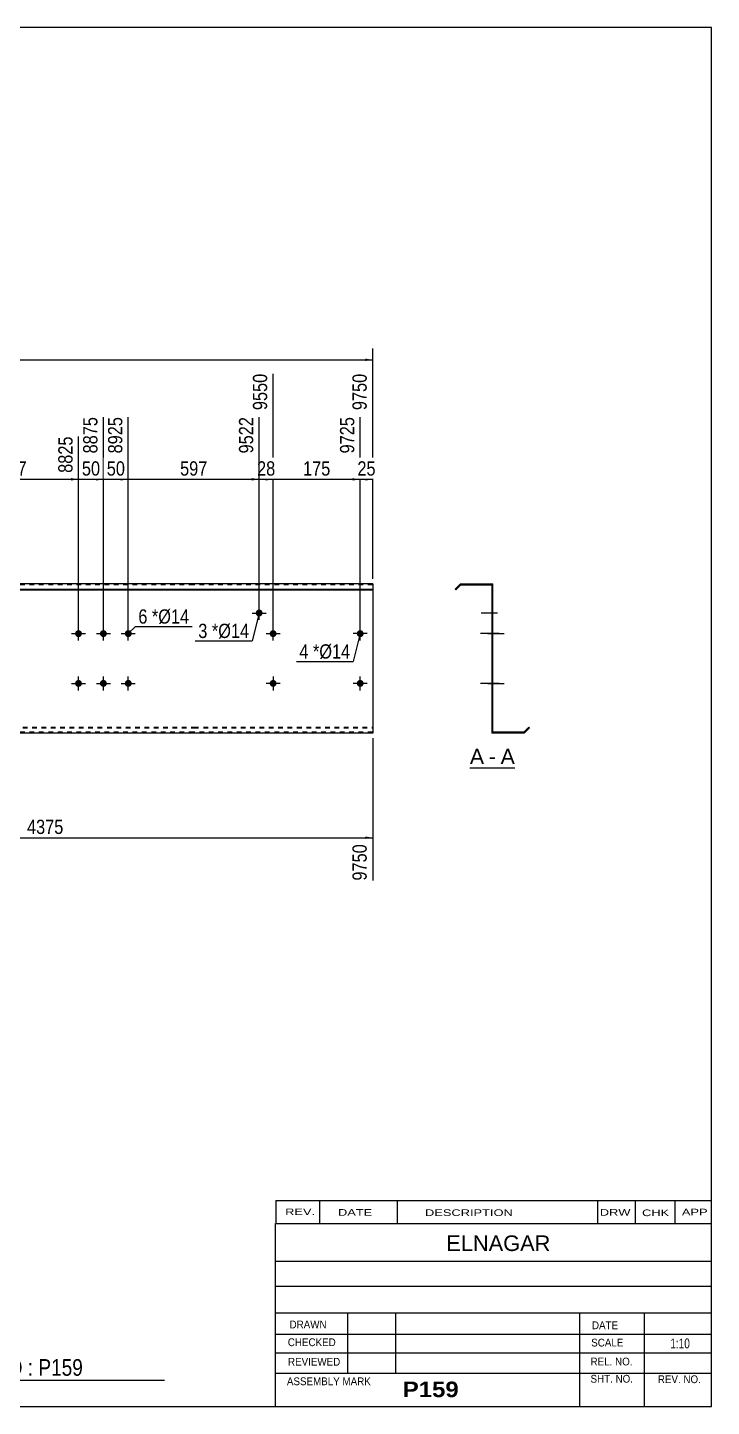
# Model space of a CAD drawing. Header units: millimetres. Extents: x -71 to 331, y -150 to 127.
# Drawn here: x 193.9 to 331.2, y -150.2 to 126.8 of the extents above; entities that cross this region are included whole.
import ezdxf

# ---------------------------------------------------------------- set-up
doc = ezdxf.new("R2010")
doc.units = ezdxf.units.MM
doc.linetypes.add('DXK_LINE_DOT1', pattern=[1.8814, 0.9407, -0.9407])
doc.styles.add('Arial', font='ARIAL.TTF', dxfattribs={"height": 0.2})
doc.styles.add('Arial Bold', font='ARIALBD.TTF', dxfattribs={"height": 0.2})
doc.styles.add('Arial Narrow', font='ARIALN.TTF', dxfattribs={"height": 0.2})

# ---------------------------------------------------------------- blocks, each defined once
blk = doc.blocks.new('Unknown-629092192-2034')
at = {"color": 5, "linetype": 'Continuous'}
for p, q in [((331.25, 126.75), (-68.75, 126.75)), ((-68.75, 126.75), (-68.75, -150.25)), ((331.25, -150.25), (331.25, 126.75)), ((-68.75, -150.25), (331.25, -150.25))]:
    blk.add_line(p, q, dxfattribs=at)
at = {"color": 174, "linetype": 'Continuous', "style": 'Arial'}
blk.add_text('Tekla structures', height=1.9102, rotation=90, dxfattribs=at).set_placement((-69.25, -149.75))
blk = doc.blocks.new('Unknown-629092192-12 - 1242')
at = {"color": 7, "linetype": 'Continuous'}
blk.add_line((282.72, -21.95), (291.75, -21.95), dxfattribs=at)
at = {"color": 0, "linetype": 'Continuous'}
blk.add_wipeout([(285.56, -21.2), (285.56, -18), (282.72, -18), (282.72, -21.2)], dxfattribs=at)
blk.add_wipeout([(287.94, -21.2), (287.94, -18), (286.52, -18), (286.52, -21.2)], dxfattribs=at)
at = {"color": 96, "linetype": 'Continuous', "style": 'Arial'}
blk.add_text('A', height=3.06, dxfattribs=at).set_placement((282.72, -21.2))
at = {"color": 0, "linetype": 'Continuous'}
blk.add_wipeout([(291.75, -21.2), (291.75, -18), (288.9, -18), (288.9, -21.2)], dxfattribs=at)
at = {"color": 96, "linetype": 'Continuous', "style": 'Arial'}
for s, p in [('A', (288.9, -21.2)), ('-', (286.52, -21.2))]:
    blk.add_text(s, height=3.06, dxfattribs=at).set_placement(p)
blk = doc.blocks.new('Part-629092192-1218 - 1203')
at = {"color": 2, "linetype": 'Continuous'}
for p, q in [((0, -15), (0, 15)), ((35.9, 15), (0, 15)), ((0, 13.94), (35.9, 13.94)), ((72.2, 15), (36, 15)), ((36, 13.94), (72.2, 13.94)), ((118.8, 15), (72.3, 15)), ((72.3, 13.94), (118.8, 13.94)), ((144.3, 15), (118.9, 15)), ((118.9, 13.94), (144.3, 13.94)), ((190.9, 15), (144.4, 15)), ((144.4, 13.94), (190.9, 13.94)), ((227.19, 15), (191, 15)), ((191, 13.94), (227.19, 13.94)), ((263.19, 15), (227.29, 15)), ((227.29, 13.94), (263.19, 13.94)), ((263.19, 15), (263.19, -15)), ((0, 13.8), (35.9, 13.8)), ((36, 13.8), (72.2, 13.8)), ((72.3, 13.8), (118.8, 13.8)), ((118.9, 13.8), (144.3, 13.8)), ((144.4, 13.8), (190.9, 13.8)), ((191, 13.8), (227.19, 13.8)), ((227.29, 13.8), (263.19, 13.8)), ((35.9, -15), (0, -15)), ((72.2, -15), (36, -15)), ((118.8, -15), (72.3, -15)), ((144.3, -15), (118.9, -15)), ((190.9, -15), (144.4, -15)), ((227.19, -15), (191, -15)), ((263.19, -15), (227.29, -15))]:
    blk.add_line(p, q, dxfattribs=at)
at = {"color": 7, "linetype": 'DXK_LINE_DOT1'}
for p, q in [((35.9, 14.8), (0, 14.8)), ((72.2, 14.8), (36, 14.8)), ((118.8, 14.8), (72.3, 14.8)), ((144.3, 14.8), (118.9, 14.8)), ((190.9, 14.8), (144.4, 14.8)), ((227.19, 14.8), (191, 14.8)), ((263.19, 14.8), (227.29, 14.8)), ((0, -13.8), (35.9, -13.8)), ((36, -13.8), (72.2, -13.8)), ((72.3, -13.8), (118.8, -13.8)), ((118.9, -13.8), (144.3, -13.8)), ((144.4, -13.8), (190.9, -13.8)), ((191, -13.8), (227.19, -13.8)), ((227.29, -13.8), (263.19, -13.8)), ((0, -13.94), (35.9, -13.94)), ((35.9, -14.8), (0, -14.8)), ((36, -13.94), (72.2, -13.94)), ((72.2, -14.8), (36, -14.8)), ((72.3, -13.94), (118.8, -13.94)), ((118.8, -14.8), (72.3, -14.8)), ((118.9, -13.94), (144.3, -13.94)), ((144.3, -14.8), (118.9, -14.8)), ((144.4, -13.94), (190.9, -13.94)), ((190.9, -14.8), (144.4, -14.8)), ((191, -13.94), (227.19, -13.94)), ((227.19, -14.8), (191, -14.8)), ((227.29, -13.94), (263.19, -13.94)), ((263.19, -14.8), (227.29, -14.8))]:
    blk.add_line(p, q, dxfattribs=at)
blk = doc.blocks.new('Bolt-629092192-1228 - 1203')
at = {"linetype": 'Continuous'}
for points in [[(203.39, 5, -1), (204.79, 5, -1)], [(208.39, 5, -1), (209.79, 5, -1)], [(213.39, 5, -1), (214.79, 5, -1)], [(203.39, -5, -1), (204.79, -5, -1)], [(208.39, -5, -1), (209.79, -5, -1)], [(213.39, -5, -1), (214.79, -5, -1)]]:
    blk.add_hatch(color=3, dxfattribs=at).paths.add_polyline_path(points)
at = {"color": 3, "linetype": 'Continuous'}
for p, q in [((204.09, 3.6), (204.09, 6.4)), ((209.09, 3.6), (209.09, 6.4)), ((214.09, 3.6), (214.09, 6.4)), ((202.69, 5), (205.49, 5)), ((207.69, 5), (210.49, 5)), ((212.69, 5), (215.49, 5)), ((202.69, -5), (205.49, -5)), ((204.09, -6.4), (204.09, -3.6)), ((207.69, -5), (210.49, -5)), ((209.09, -6.4), (209.09, -3.6)), ((212.69, -5), (215.49, -5)), ((214.09, -6.4), (214.09, -3.6))]:
    blk.add_line(p, q, dxfattribs=at)
blk = doc.blocks.new('Bolt-629092192-1232 - 1203')
at = {"linetype": 'Continuous'}
blk.add_hatch(color=3, dxfattribs=at).paths.add_polyline_path([(239.69, 9.14, -1), (241.09, 9.14, -1)])
at = {"color": 3, "linetype": 'Continuous'}
for p, q in [((238.99, 9.14), (241.79, 9.14)), ((240.39, 7.74), (240.39, 10.54))]:
    blk.add_line(p, q, dxfattribs=at)
blk = doc.blocks.new('Bolt-629092192-1233 - 1203')
at = {"linetype": 'Continuous'}
blk.add_hatch(color=3, dxfattribs=at).paths.add_polyline_path([(242.49, 5, -1), (243.89, 5, -1)])
at = {"color": 3, "linetype": 'Continuous'}
for p, q in [((243.19, 3.6), (243.19, 6.4)), ((241.79, 5), (244.59, 5))]:
    blk.add_line(p, q, dxfattribs=at)
blk = doc.blocks.new('Bolt-629092192-1234 - 1203')
at = {"linetype": 'Continuous'}
blk.add_hatch(color=3, dxfattribs=at).paths.add_polyline_path([(243.89, -5, -1), (242.49, -5, -1)])
at = {"color": 3, "linetype": 'Continuous'}
for p, q in [((244.59, -5), (241.79, -5)), ((243.19, -3.6), (243.19, -6.4))]:
    blk.add_line(p, q, dxfattribs=at)
blk = doc.blocks.new('Bolt-629092192-1235 - 1203')
at = {"linetype": 'Continuous'}
for points in [[(156.79, 5, -1), (158.19, 5, -1)], [(259.99, 5, -1), (261.39, 5, -1)]]:
    blk.add_hatch(color=3, dxfattribs=at).paths.add_polyline_path(points)
at = {"color": 3, "linetype": 'Continuous'}
for p, q in [((157.49, 3.6), (157.49, 6.4)), ((260.69, 3.6), (260.69, 6.4)), ((158.89, 5), (156.09, 5)), ((262.09, 5), (259.29, 5))]:
    blk.add_line(p, q, dxfattribs=at)
blk = doc.blocks.new('Bolt-629092192-1236 - 1203')
at = {"linetype": 'Continuous'}
for points in [[(156.79, -5, -1), (158.19, -5, -1)], [(259.99, -5, -1), (261.39, -5, -1)]]:
    blk.add_hatch(color=3, dxfattribs=at).paths.add_polyline_path(points)
at = {"color": 3, "linetype": 'Continuous'}
for p, q in [((158.89, -5), (156.09, -5)), ((157.49, -6.4), (157.49, -3.6)), ((262.09, -5), (259.29, -5)), ((260.69, -6.4), (260.69, -3.6))]:
    blk.add_line(p, q, dxfattribs=at)
blk = doc.blocks.new('Bolt-629092192-1248 - 1242')
at = {"linetype": 'Continuous'}
blk.add_hatch(color=3, dxfattribs=at).paths.add_polyline_path([(287.33, -5.7), (287.33, -4.3), (287.13, -4.3), (287.13, -5.7)])
at = {"color": 3, "linetype": 'Continuous'}
for p, q in [((287.33, -4.3), (287.13, -4.3)), ((288.13, -5), (287.13, -5)), ((287.33, -5.7), (287.13, -5.7))]:
    blk.add_line(p, q, dxfattribs=at)
blk = doc.blocks.new('Part-629092192-1244 - 1242')
at = {"color": 2, "linetype": 'Continuous'}
for p, q in [((280.83, 15), (279.77, 13.94)), ((279.77, 13.94), (279.91, 13.8)), ((279.91, 13.8), (280.92, 14.8)), ((280.83, 15), (287.33, 15)), ((280.92, 14.8), (287.13, 14.8)), ((287.13, 14.8), (287.13, -15)), ((287.33, -14.8), (287.33, 15)), ((294.55, -13.8), (293.55, -14.8)), ((294.69, -13.94), (294.55, -13.8)), ((293.63, -15), (287.13, -15)), ((293.55, -14.8), (287.33, -14.8)), ((293.63, -15), (294.69, -13.94))]:
    blk.add_line(p, q, dxfattribs=at)
blk = doc.blocks.new('Bolt-629092192-1245 - 1242')
at = {"linetype": 'Continuous'}
for points in [[(287.13, 5.7), (287.13, 4.3), (287.33, 4.3), (287.33, 5.7)], [(287.13, 5.7), (287.13, 4.3), (287.33, 4.3), (287.33, 5.7)], [(287.13, 5.7), (287.13, 4.3), (287.33, 4.3), (287.33, 5.7)], [(287.13, -4.3), (287.13, -5.7), (287.33, -5.7), (287.33, -4.3)], [(287.13, -4.3), (287.13, -5.7), (287.33, -5.7), (287.33, -4.3)], [(287.13, -4.3), (287.13, -5.7), (287.33, -5.7), (287.33, -4.3)]]:
    blk.add_hatch(color=3, dxfattribs=at).paths.add_polyline_path(points)
at = {"color": 3, "linetype": 'Continuous'}
for p, q in [((287.33, 5.7), (287.13, 5.7)), ((287.33, 5.7), (287.13, 5.7)), ((287.33, 5.7), (287.13, 5.7)), ((288.63, 5), (284.83, 5)), ((288.63, 5), (284.83, 5)), ((288.63, 5), (284.83, 5)), ((287.33, 4.3), (287.13, 4.3)), ((287.33, 4.3), (287.13, 4.3)), ((287.33, 4.3), (287.13, 4.3)), ((288.63, -5), (284.83, -5)), ((288.63, -5), (284.83, -5)), ((288.63, -5), (284.83, -5)), ((287.33, -4.3), (287.13, -4.3)), ((287.33, -4.3), (287.13, -4.3)), ((287.33, -4.3), (287.13, -4.3)), ((287.33, -5.7), (287.13, -5.7)), ((287.33, -5.7), (287.13, -5.7)), ((287.33, -5.7), (287.13, -5.7))]:
    blk.add_line(p, q, dxfattribs=at)
blk = doc.blocks.new('Bolt-629092192-1246 - 1242')
at = {"linetype": 'Continuous'}
blk.add_hatch(color=3, dxfattribs=at).paths.add_polyline_path([(287.13, 9.84), (287.13, 8.44), (287.33, 8.44), (287.33, 9.84)])
at = {"color": 3, "linetype": 'Continuous'}
for p, q in [((288.26, 9.14), (284.96, 9.14)), ((287.33, 9.84), (287.13, 9.84)), ((287.33, 8.44), (287.13, 8.44))]:
    blk.add_line(p, q, dxfattribs=at)
blk = doc.blocks.new('Bolt-629092192-1247 - 1242')
at = {"linetype": 'Continuous'}
blk.add_hatch(color=3, dxfattribs=at).paths.add_polyline_path([(287.13, 5.7), (287.13, 4.3), (287.33, 4.3), (287.33, 5.7)])
at = {"color": 3, "linetype": 'Continuous'}
for p, q in [((287.33, 5.7), (287.13, 5.7)), ((288.26, 5), (284.96, 5)), ((287.33, 4.3), (287.13, 4.3))]:
    blk.add_line(p, q, dxfattribs=at)
blk = doc.blocks.new('Bolt-629092192-1249 - 1242')
at = {"linetype": 'Continuous'}
blk.add_hatch(color=3, dxfattribs=at).paths.add_polyline_path([(287.13, 9.84), (287.13, 8.44), (287.33, 8.44), (287.33, 9.84)])
at = {"color": 3, "linetype": 'Continuous'}
for p, q in [((288.26, 9.14), (284.96, 9.14)), ((287.33, 9.84), (287.13, 9.84)), ((287.33, 8.44), (287.13, 8.44))]:
    blk.add_line(p, q, dxfattribs=at)
blk = doc.blocks.new('Bolt-629092192-1250 - 1242')
at = {"linetype": 'Continuous'}
blk.add_hatch(color=3, dxfattribs=at).paths.add_polyline_path([(287.13, 5.7), (287.13, 4.3), (287.33, 4.3), (287.33, 5.7)])
at = {"color": 3, "linetype": 'Continuous'}
for p, q in [((287.33, 5.7), (287.13, 5.7)), ((288.26, 5), (284.96, 5)), ((287.33, 4.3), (287.13, 4.3))]:
    blk.add_line(p, q, dxfattribs=at)
blk = doc.blocks.new('Bolt-629092192-1251 - 1242')
at = {"linetype": 'Continuous'}
blk.add_hatch(color=3, dxfattribs=at).paths.add_polyline_path([(287.33, -5.7), (287.33, -4.3), (287.13, -4.3), (287.13, -5.7)])
at = {"color": 3, "linetype": 'Continuous'}
for p, q in [((287.33, -4.3), (287.13, -4.3)), ((288.13, -5), (287.13, -5)), ((287.33, -5.7), (287.13, -5.7))]:
    blk.add_line(p, q, dxfattribs=at)
blk = doc.blocks.new('Bolt-629092192-1252 - 1242')
at = {"linetype": 'Continuous'}
blk.add_hatch(color=3, dxfattribs=at).paths.add_polyline_path([(287.13, 5.7), (287.13, 4.3), (287.33, 4.3), (287.33, 5.7)])
blk.add_hatch(color=3, dxfattribs=at).paths.add_polyline_path([(287.13, 5.7), (287.13, 4.3), (287.33, 4.3), (287.33, 5.7)])
at = {"color": 3, "linetype": 'Continuous'}
for p, q in [((287.13, 5.7), (287.33, 5.7)), ((287.13, 5.7), (287.33, 5.7)), ((286.33, 5), (289.63, 5)), ((286.33, 5), (289.63, 5)), ((287.13, 4.3), (287.33, 4.3)), ((287.13, 4.3), (287.33, 4.3))]:
    blk.add_line(p, q, dxfattribs=at)
blk = doc.blocks.new('Bolt-629092192-1253 - 1242')
at = {"linetype": 'Continuous'}
blk.add_hatch(color=3, dxfattribs=at).paths.add_polyline_path([(287.13, -4.3), (287.13, -5.7), (287.33, -5.7), (287.33, -4.3)])
blk.add_hatch(color=3, dxfattribs=at).paths.add_polyline_path([(287.13, -4.3), (287.13, -5.7), (287.33, -5.7), (287.33, -4.3)])
at = {"color": 3, "linetype": 'Continuous'}
for p, q in [((286.33, -5), (289.63, -5)), ((286.33, -5), (289.63, -5)), ((287.13, -4.3), (287.33, -4.3)), ((287.13, -4.3), (287.33, -4.3)), ((287.13, -5.7), (287.33, -5.7)), ((287.13, -5.7), (287.33, -5.7))]:
    blk.add_line(p, q, dxfattribs=at)
blk = doc.blocks.new('Bolt-629092192-1254 - 1242')
at = {"linetype": 'Continuous'}
for points in [[(287.13, 5.7), (287.13, 4.3), (287.33, 4.3), (287.33, 5.7)], [(287.13, 5.7), (287.13, 4.3), (287.33, 4.3), (287.33, 5.7)], [(287.13, 5.7), (287.13, 4.3), (287.33, 4.3), (287.33, 5.7)], [(287.13, -4.3), (287.13, -5.7), (287.33, -5.7), (287.33, -4.3)], [(287.13, -4.3), (287.13, -5.7), (287.33, -5.7), (287.33, -4.3)], [(287.13, -4.3), (287.13, -5.7), (287.33, -5.7), (287.33, -4.3)]]:
    blk.add_hatch(color=3, dxfattribs=at).paths.add_polyline_path(points)
at = {"color": 3, "linetype": 'Continuous'}
for p, q in [((287.33, 5.7), (287.13, 5.7)), ((287.33, 5.7), (287.13, 5.7)), ((287.33, 5.7), (287.13, 5.7)), ((288.63, 5), (284.83, 5)), ((288.63, 5), (284.83, 5)), ((288.63, 5), (284.83, 5)), ((287.33, 4.3), (287.13, 4.3)), ((287.33, 4.3), (287.13, 4.3)), ((287.33, 4.3), (287.13, 4.3)), ((288.63, -5), (284.83, -5)), ((288.63, -5), (284.83, -5)), ((288.63, -5), (284.83, -5)), ((287.33, -4.3), (287.13, -4.3)), ((287.33, -4.3), (287.13, -4.3)), ((287.33, -4.3), (287.13, -4.3)), ((287.33, -5.7), (287.13, -5.7)), ((287.33, -5.7), (287.13, -5.7)), ((287.33, -5.7), (287.13, -5.7))]:
    blk.add_line(p, q, dxfattribs=at)
blk = doc.blocks.new('Bolt-629092192-1255 - 1242')
at = {"linetype": 'Continuous'}
blk.add_hatch(color=3, dxfattribs=at).paths.add_polyline_path([(287.13, 9.84), (287.13, 8.44), (287.33, 8.44), (287.33, 9.84)])
at = {"color": 3, "linetype": 'Continuous'}
for p, q in [((288.28, 9.14), (284.98, 9.14)), ((287.33, 9.84), (287.13, 9.84)), ((287.33, 8.44), (287.13, 8.44))]:
    blk.add_line(p, q, dxfattribs=at)
blk = doc.blocks.new('Bolt-629092192-1256 - 1242')
at = {"linetype": 'Continuous'}
blk.add_hatch(color=3, dxfattribs=at).paths.add_polyline_path([(287.13, 5.7), (287.13, 4.3), (287.33, 4.3), (287.33, 5.7)])
at = {"color": 3, "linetype": 'Continuous'}
for p, q in [((287.33, 5.7), (287.13, 5.7)), ((288.28, 5), (284.98, 5)), ((287.33, 4.3), (287.13, 4.3))]:
    blk.add_line(p, q, dxfattribs=at)
blk = doc.blocks.new('Bolt-629092192-1257 - 1242')
at = {"linetype": 'Continuous'}
blk.add_hatch(color=3, dxfattribs=at).paths.add_polyline_path([(287.33, -5.7), (287.33, -4.3), (287.13, -4.3), (287.13, -5.7)])
at = {"color": 3, "linetype": 'Continuous'}
for p, q in [((287.33, -4.3), (287.13, -4.3)), ((288.13, -5), (287.13, -5)), ((287.33, -5.7), (287.13, -5.7))]:
    blk.add_line(p, q, dxfattribs=at)
blk = doc.blocks.new('Bolt-629092192-1258 - 1242')
at = {"linetype": 'Continuous'}
blk.add_hatch(color=3, dxfattribs=at).paths.add_polyline_path([(287.13, 9.84), (287.13, 8.44), (287.33, 8.44), (287.33, 9.84)])
at = {"color": 3, "linetype": 'Continuous'}
for p, q in [((288.28, 9.14), (284.98, 9.14)), ((287.33, 9.84), (287.13, 9.84)), ((287.33, 8.44), (287.13, 8.44))]:
    blk.add_line(p, q, dxfattribs=at)
blk = doc.blocks.new('Bolt-629092192-1259 - 1242')
at = {"linetype": 'Continuous'}
blk.add_hatch(color=3, dxfattribs=at).paths.add_polyline_path([(287.13, 5.7), (287.13, 4.3), (287.33, 4.3), (287.33, 5.7)])
at = {"color": 3, "linetype": 'Continuous'}
for p, q in [((287.33, 5.7), (287.13, 5.7)), ((288.28, 5), (284.98, 5)), ((287.33, 4.3), (287.13, 4.3))]:
    blk.add_line(p, q, dxfattribs=at)
blk = doc.blocks.new('Bolt-629092192-1260 - 1242')
at = {"linetype": 'Continuous'}
blk.add_hatch(color=3, dxfattribs=at).paths.add_polyline_path([(287.33, -5.7), (287.33, -4.3), (287.13, -4.3), (287.13, -5.7)])
at = {"color": 3, "linetype": 'Continuous'}
for p, q in [((287.33, -4.3), (287.13, -4.3)), ((288.13, -5), (287.13, -5)), ((287.33, -5.7), (287.13, -5.7))]:
    blk.add_line(p, q, dxfattribs=at)
blk = doc.blocks.new('Bolt-629092192-1261 - 1242')
at = {"linetype": 'Continuous'}
blk.add_hatch(color=3, dxfattribs=at).paths.add_polyline_path([(287.13, 5.7), (287.13, 4.3), (287.33, 4.3), (287.33, 5.7)])
blk.add_hatch(color=3, dxfattribs=at).paths.add_polyline_path([(287.13, 5.7), (287.13, 4.3), (287.33, 4.3), (287.33, 5.7)])
at = {"color": 3, "linetype": 'Continuous'}
for p, q in [((287.13, 5.7), (287.33, 5.7)), ((287.13, 5.7), (287.33, 5.7)), ((286.33, 5), (289.63, 5)), ((286.33, 5), (289.63, 5)), ((287.13, 4.3), (287.33, 4.3)), ((287.13, 4.3), (287.33, 4.3))]:
    blk.add_line(p, q, dxfattribs=at)
blk = doc.blocks.new('Bolt-629092192-1262 - 1242')
at = {"linetype": 'Continuous'}
blk.add_hatch(color=3, dxfattribs=at).paths.add_polyline_path([(287.13, -4.3), (287.13, -5.7), (287.33, -5.7), (287.33, -4.3)])
blk.add_hatch(color=3, dxfattribs=at).paths.add_polyline_path([(287.13, -4.3), (287.13, -5.7), (287.33, -5.7), (287.33, -4.3)])
at = {"color": 3, "linetype": 'Continuous'}
for p, q in [((286.33, -5), (289.63, -5)), ((286.33, -5), (289.63, -5)), ((287.13, -4.3), (287.33, -4.3)), ((287.13, -4.3), (287.33, -4.3)), ((287.13, -5.7), (287.33, -5.7)), ((287.13, -5.7), (287.33, -5.7))]:
    blk.add_line(p, q, dxfattribs=at)
blk = doc.blocks.new('Bolt-629092192-1263 - 1242')
at = {"linetype": 'Continuous'}
for points in [[(287.33, 4.3), (287.33, 5.7), (287.13, 5.7), (287.13, 4.3)], [(287.33, -5.7), (287.33, -4.3), (287.13, -4.3), (287.13, -5.7)]]:
    blk.add_hatch(color=3, dxfattribs=at).paths.add_polyline_path(points)
at = {"color": 3, "linetype": 'Continuous'}
for p, q in [((287.33, 5.7), (287.13, 5.7)), ((287.33, 5), (285.13, 5)), ((287.33, 4.3), (287.13, 4.3)), ((287.33, -5), (285.13, -5)), ((287.33, -4.3), (287.13, -4.3)), ((287.33, -5.7), (287.13, -5.7))]:
    blk.add_line(p, q, dxfattribs=at)
blk = doc.blocks.new('StraightDimension-629092192-1279 - 1203')
at = {"linetype": 'Continuous'}
blk.add_hatch(color=7, dxfattribs=at).paths.add_polyline_path([(259.19, 36.25), (260.69, 36), (259.19, 35.75)])
at = {"color": 7, "linetype": 'Continuous'}
for p, q in [((243.19, 6), (243.19, 57.21)), ((260.69, 6), (260.69, 48.51)), ((243.19, 36), (260.69, 36))]:
    blk.add_line(p, q, dxfattribs=at)
at = {"color": 0}
blk.add_wipeout([(255.29, 36.15), (255.29, 40.35), (248.6, 40.35), (248.6, 36.15)], dxfattribs=at)
at = {"color": 0, "linetype": 'Continuous'}
blk.add_wipeout([(260.09, 49.11), (255.89, 49.11), (255.89, 40.6), (260.09, 40.6)], dxfattribs=at)
at = {"color": 3, "linetype": 'Continuous', "style": 'Arial Narrow'}
blk.add_text('9725', height=2.863, rotation=90.0002, dxfattribs=at).set_placement((259.49, 41.2))
at = {"color": 3, "style": 'Arial Narrow'}
blk.add_text('175', height=2.863, dxfattribs=at).set_placement((249.2, 36.75))
blk = doc.blocks.new('StraightDimension-629092192-1284 - 1203')
at = {"linetype": 'Continuous'}
blk.add_hatch(color=7, dxfattribs=at).paths.add_polyline_path([(202.59, 36.25), (204.09, 36), (202.59, 35.75)])
at = {"color": 7, "linetype": 'Continuous'}
for p, q in [((177.8, 10.14), (177.8, 57.21)), ((204.09, 6), (204.09, 44.61)), ((177.8, 36), (204.09, 36))]:
    blk.add_line(p, q, dxfattribs=at)
at = {"color": 0, "linetype": 'Continuous'}
blk.add_wipeout([(203.49, 45.21), (199.29, 45.21), (199.29, 36.7), (203.49, 36.7)], dxfattribs=at)
at = {"color": 0}
blk.add_wipeout([(194.29, 36.15), (194.29, 40.35), (187.6, 40.35), (187.6, 36.15)], dxfattribs=at)
at = {"color": 3, "linetype": 'Continuous', "style": 'Arial Narrow'}
blk.add_text('8825', height=2.863, rotation=90.0002, dxfattribs=at).set_placement((202.89, 37.3))
at = {"color": 3, "style": 'Arial Narrow'}
blk.add_text('597', height=2.863, dxfattribs=at).set_placement((188.2, 36.75))
blk = doc.blocks.new('StraightDimension-629092192-1283 - 1203')
at = {"linetype": 'Continuous'}
blk.add_hatch(color=7, dxfattribs=at).paths.add_polyline_path([(207.59, 36.25), (209.09, 36), (207.59, 35.75)])
at = {"color": 7, "linetype": 'Continuous'}
for p, q in [((209.09, 6), (209.09, 48.51)), ((204.09, 6), (204.09, 44.61)), ((204.09, 36), (209.09, 36))]:
    blk.add_line(p, q, dxfattribs=at)
at = {"color": 0}
blk.add_wipeout([(209.02, 36.15), (209.02, 40.35), (204.17, 40.35), (204.17, 36.15)], dxfattribs=at)
at = {"color": 0, "linetype": 'Continuous'}
blk.add_wipeout([(208.49, 49.11), (204.29, 49.11), (204.29, 40.6), (208.49, 40.6)], dxfattribs=at)
at = {"color": 3, "linetype": 'Continuous', "style": 'Arial Narrow'}
blk.add_text('8875', height=2.863, rotation=90.0002, dxfattribs=at).set_placement((207.89, 41.2))
at = {"color": 3, "style": 'Arial Narrow'}
blk.add_text('50', height=2.863, dxfattribs=at).set_placement((204.77, 36.75))
blk = doc.blocks.new('StraightDimension-629092192-1282 - 1203')
at = {"linetype": 'Continuous'}
blk.add_hatch(color=7, dxfattribs=at).paths.add_polyline_path([(212.59, 36.25), (214.09, 36), (212.59, 35.75)])
at = {"color": 7, "linetype": 'Continuous'}
for p, q in [((209.09, 6), (209.09, 48.51)), ((214.09, 6), (214.09, 48.51)), ((209.09, 36), (214.09, 36))]:
    blk.add_line(p, q, dxfattribs=at)
at = {"color": 0}
blk.add_wipeout([(214.02, 36.15), (214.02, 40.35), (209.17, 40.35), (209.17, 36.15)], dxfattribs=at)
at = {"color": 0, "linetype": 'Continuous'}
blk.add_wipeout([(213.49, 49.11), (209.29, 49.11), (209.29, 40.6), (213.49, 40.6)], dxfattribs=at)
at = {"color": 3, "linetype": 'Continuous', "style": 'Arial Narrow'}
blk.add_text('8925', height=2.863, rotation=90.0002, dxfattribs=at).set_placement((212.89, 41.2))
at = {"color": 3, "style": 'Arial Narrow'}
blk.add_text('50', height=2.863, dxfattribs=at).set_placement((209.77, 36.75))
blk = doc.blocks.new('StraightDimension-629092192-1280 - 1203')
at = {"linetype": 'Continuous'}
blk.add_hatch(color=7, dxfattribs=at).paths.add_polyline_path([(241.69, 36.25), (243.19, 36), (241.69, 35.75)])
at = {"color": 7, "linetype": 'Continuous'}
for p, q in [((243.19, 6), (243.19, 57.21)), ((240.39, 10.14), (240.39, 48.51)), ((240.39, 36), (243.19, 36))]:
    blk.add_line(p, q, dxfattribs=at)
at = {"color": 0, "linetype": 'Continuous'}
blk.add_wipeout([(242.59, 57.81), (238.39, 57.81), (238.39, 49.3), (242.59, 49.3)], dxfattribs=at)
at = {"color": 0}
blk.add_wipeout([(244.22, 36.15), (244.22, 40.35), (239.36, 40.35), (239.36, 36.15)], dxfattribs=at)
at = {"color": 3, "linetype": 'Continuous', "style": 'Arial Narrow'}
blk.add_text('9550', height=2.863, rotation=90.0002, dxfattribs=at).set_placement((241.99, 49.9))
at = {"color": 3, "style": 'Arial Narrow'}
blk.add_text('28', height=2.863, dxfattribs=at).set_placement((239.96, 36.75))
blk = doc.blocks.new('StraightDimension-629092192-1371 - 1203')
at = {"linetype": 'Continuous'}
blk.add_hatch(color=7, dxfattribs=at).paths.add_polyline_path([(261.69, -35.75), (263.19, -36), (261.69, -36.25)])
at = {"color": 7, "linetype": 'Continuous'}
for p, q in [((131.6, -6), (131.6, -44.61)), ((263.19, -16), (263.19, -44.61)), ((131.6, -36), (263.19, -36))]:
    blk.add_line(p, q, dxfattribs=at)
at = {"color": 0}
blk.add_wipeout([(201.65, -35.85), (201.65, -31.65), (193.14, -31.65), (193.14, -35.85)], dxfattribs=at)
at = {"color": 0, "linetype": 'Continuous'}
blk.add_wipeout([(262.59, -36.7), (258.39, -36.7), (258.39, -45.21), (262.59, -45.21)], dxfattribs=at)
at = {"color": 3, "style": 'Arial Narrow'}
blk.add_text('4375', height=2.863, dxfattribs=at).set_placement((193.74, -35.25))
at = {"color": 3, "linetype": 'Continuous', "style": 'Arial Narrow'}
blk.add_text('9750', height=2.863, rotation=90.0002, dxfattribs=at).set_placement((261.99, -44.61))
blk = doc.blocks.new('StraightDimension-629092192-1413 - 1203')
at = {"linetype": 'Continuous'}
for points in [[(1.5, 59.75), (0, 60), (1.5, 60.25)], [(261.69, 60.25), (263.19, 60), (261.69, 59.75)]]:
    blk.add_hatch(color=7, dxfattribs=at).paths.add_polyline_path(points)
at = {"color": 7, "linetype": 'Continuous'}
for p, q in [((0, 16), (0, 62.25)), ((263.19, 16), (263.19, 62.25)), ((0, 60), (263.19, 60))]:
    blk.add_line(p, q, dxfattribs=at)
at = {"color": 0}
blk.add_wipeout([(135.85, 60.15), (135.85, 64.35), (127.34, 64.35), (127.34, 60.15)], dxfattribs=at)
at = {"color": 3, "style": 'Arial Narrow'}
blk.add_text('9750', height=2.863, dxfattribs=at).set_placement((127.94, 60.75))
blk = doc.blocks.new('StraightDimension-629092192-1278 - 1203')
at = {"linetype": 'Continuous'}
blk.add_hatch(color=7, dxfattribs=at).paths.add_polyline_path([(261.69, 36.25), (263.19, 36), (261.69, 35.75)])
at = {"color": 7, "linetype": 'Continuous'}
for p, q in [((263.19, 16), (263.19, 57.21)), ((260.69, 6), (260.69, 48.51)), ((260.69, 36), (263.19, 36))]:
    blk.add_line(p, q, dxfattribs=at)
at = {"color": 0, "linetype": 'Continuous'}
blk.add_wipeout([(262.59, 57.81), (258.39, 57.81), (258.39, 49.3), (262.59, 49.3)], dxfattribs=at)
at = {"color": 0}
blk.add_wipeout([(264.37, 36.15), (264.37, 40.35), (259.52, 40.35), (259.52, 36.15)], dxfattribs=at)
at = {"color": 3, "linetype": 'Continuous', "style": 'Arial Narrow'}
blk.add_text('9750', height=2.863, rotation=90.0002, dxfattribs=at).set_placement((261.99, 49.9))
at = {"color": 3, "style": 'Arial Narrow'}
blk.add_text('25', height=2.863, dxfattribs=at).set_placement((260.12, 36.75))
blk = doc.blocks.new('StraightDimension-629092192-1281 - 1203')
at = {"linetype": 'Continuous'}
blk.add_hatch(color=7, dxfattribs=at).paths.add_polyline_path([(238.89, 36.25), (240.39, 36), (238.89, 35.75)])
at = {"color": 7, "linetype": 'Continuous'}
for p, q in [((214.09, 6), (214.09, 48.51)), ((240.39, 10.14), (240.39, 48.51)), ((214.09, 36), (240.39, 36))]:
    blk.add_line(p, q, dxfattribs=at)
at = {"color": 0, "linetype": 'Continuous'}
blk.add_wipeout([(239.79, 49.11), (235.59, 49.11), (235.59, 40.6), (239.79, 40.6)], dxfattribs=at)
at = {"color": 0}
blk.add_wipeout([(230.58, 36.15), (230.58, 40.35), (223.9, 40.35), (223.9, 36.15)], dxfattribs=at)
at = {"color": 3, "linetype": 'Continuous', "style": 'Arial Narrow'}
blk.add_text('9522', height=2.863, rotation=90.0002, dxfattribs=at).set_placement((239.19, 41.2))
at = {"color": 3, "style": 'Arial Narrow'}
blk.add_text('597', height=2.863, dxfattribs=at).set_placement((224.5, 36.75))
blk = doc.blocks.new('CBS_CALLOFF-629092192-2112')
at = {"color": 7, "linetype": 'Continuous'}
blk.add_line((105.13, -144.98), (221.36, -145), dxfattribs=at)
at = {"color": 3, "linetype": 'Continuous', "style": 'Arial Narrow'}
blk.add_text('QTY= 2 Nos.      COLD FORMED     MKD : P159', height=3.3405, dxfattribs=at).set_placement((122.13, -144.09))
blk = doc.blocks.new('CBS_NAME_BLOG-629092192-2113')
at = {"color": 7, "linetype": 'Continuous'}
for p, q in [((243.66, -113.5), (331.18, -113.5)), ((243.66, -150.21), (243.66, -113.5)), ((243.66, -121.04), (331.18, -121.04)), ((243.73, -126.09), (331.25, -126.09)), ((243.66, -131.46), (331.18, -131.46)), ((258.18, -143.57), (258.18, -131.47)), ((267.87, -143.54), (267.87, -131.47)), ((304.78, -150.21), (304.78, -131.48)), ((317.83, -150.21), (317.83, -131.47)), ((243.67, -135.76), (331.25, -135.74)), ((243.66, -139.51), (331.18, -139.51)), ((243.66, -143.55), (331.18, -143.55)), ((243.66, -150.25), (331.25, -150.25))]:
    blk.add_line(p, q, dxfattribs=at)
at = {"color": 3, "linetype": 'Continuous', "style": 'Arial'}
blk.add_text('ELNAGAR', height=3.133, dxfattribs=at).set_placement((277.98, -119.03))
at = {"color": 3, "linetype": 'Continuous'}
for s, height, style, width, p in [('DRAWN', 1.566, 'Arial', 0.9, (246.49, -134.57)), ('DATE', 1.566, 'Arial', 0.9, (307.25, -134.73)), ('CHECKED', 1.566, 'Arial', 0.9, (246.14, -138.14)), ('SCALE', 1.566, 'Arial', 0.9, (307.1, -138.21)), ('1:10', 1.957, 'Arial Narrow', 0.9, (322.99, -138.57)), ('REVIEWED', 1.566, 'Arial', 0.9, (246.18, -142.06)), ('REL. NO.', 1.566, 'Arial', 0.9, (306.96, -142.01)), ('SHT. NO.', 1.566, 'Arial', 0.9, (306.96, -145.48)), ('REV. NO.', 1.566, 'Arial', 0.9, (320.48, -145.57)), ('ASSEMBLY MARK', 1.5663, 'Arial', 0.9, (245.96, -145.99)), ('P159', 3.131, 'Arial Bold', 1.1, (269.24, -148.39))]:
    blk.add_text(s, height=height, dxfattribs=dict(at, style=style, width=width)).set_placement(p)
blk = doc.blocks.new('CBS_REVISION-629092192-2114')
at = {"color": 7, "linetype": 'Continuous'}
for p, q in [((243.74, -108.87), (331.24, -108.87)), ((243.74, -108.87), (243.74, -113.5)), ((252.54, -108.87), (252.54, -113.5)), ((268.13, -108.87), (268.13, -113.44)), ((308.39, -108.87), (308.39, -113.5)), ((315.93, -108.87), (315.93, -113.5)), ((323.88, -108.87), (323.88, -113.5)), ((243.74, -113.5), (331.24, -113.5))]:
    blk.add_line(p, q, dxfattribs=at)
at = {"color": 7, "style": 'Arial Narrow', "width": 1.7}
for s, height, p in [('REV.', 1.326, (245.6, -111.82)), ('DATE', 1.326, (256.23, -111.94)), ('DESCRIPTION', 1.3257, (273.71, -111.99)), ('DRW', 1.326, (308.82, -111.93)), ('CHK', 1.326, (317.31, -112.02)), ('APP', 1.326, (325.31, -111.87))]:
    blk.add_text(s, height=height, dxfattribs=at).set_placement(p)
blk = doc.blocks.new('Mark-629092192-1464 - 1203')
at = {"color": 0}
blk.add_wipeout([(217.94, 7.01), (217.94, 10.01), (216.11, 10.01), (216.11, 7.01)], dxfattribs=at)
blk.add_wipeout([(217.94, 7.01), (217.94, 10.01), (216.11, 10.01), (216.11, 7.01)], dxfattribs=at)
at = {"color": 7, "linetype": 'Continuous'}
blk.add_line((214.09, 5), (215.51, 6.41), dxfattribs=at)
at = {"color": 0}
blk.add_wipeout([(220.11, 7.01), (220.11, 10.01), (218.84, 10.01), (218.84, 7.01)], dxfattribs=at)
blk.add_wipeout([(220.11, 7.01), (220.11, 10.01), (218.84, 10.01), (218.84, 7.01)], dxfattribs=at)
at = {"color": 3, "style": 'Arial Narrow'}
blk.add_text('6', height=2.86, dxfattribs=at).set_placement((216.11, 7.01))
at = {"color": 0}
blk.add_wipeout([(226.33, 7.01), (226.33, 10.01), (220.11, 10.01), (220.11, 7.01)], dxfattribs=at)
blk.add_wipeout([(226.33, 7.01), (226.33, 10.01), (220.11, 10.01), (220.11, 7.01)], dxfattribs=at)
at = {"color": 7, "linetype": 'Continuous'}
blk.add_line((215.51, 6.41), (226.93, 6.41), dxfattribs=at)
at = {"color": 3, "style": 'Arial Narrow'}
for s, height, p in [('*', 2.86, (218.84, 7.01)), ('Ø14', 2.863, (220.11, 7.01))]:
    blk.add_text(s, height=height, dxfattribs=at).set_placement(p)
blk = doc.blocks.new('MarkSet-629092192-1454 - 1203')
at = {"color": 0}
blk.add_wipeout([(229.98, 4.12), (229.98, 7.12), (228.15, 7.12), (228.15, 4.12)], dxfattribs=at)
blk.add_wipeout([(229.98, 4.12), (229.98, 7.12), (228.15, 7.12), (228.15, 4.12)], dxfattribs=at)
blk.add_wipeout([(232.16, 4.12), (232.16, 7.12), (230.88, 7.12), (230.88, 4.12)], dxfattribs=at)
blk.add_wipeout([(232.16, 4.12), (232.16, 7.12), (230.88, 7.12), (230.88, 4.12)], dxfattribs=at)
at = {"color": 3, "style": 'Arial Narrow'}
blk.add_text('3', height=2.86, dxfattribs=at).set_placement((228.15, 4.12))
at = {"color": 0}
blk.add_wipeout([(238.37, 4.12), (238.37, 7.12), (232.16, 7.12), (232.16, 4.12)], dxfattribs=at)
blk.add_wipeout([(238.37, 4.12), (238.37, 7.12), (232.16, 7.12), (232.16, 4.12)], dxfattribs=at)
at = {"color": 7, "linetype": 'Continuous'}
for p in [(240.39, 9.14), (227.55, 3.52)]:
    blk.add_line(p, (238.97, 3.52), dxfattribs=at)
at = {"color": 3, "style": 'Arial Narrow'}
for s, height, p in [('*', 2.86, (230.88, 4.12)), ('Ø14', 2.863, (232.16, 4.12))]:
    blk.add_text(s, height=height, dxfattribs=at).set_placement(p)
blk = doc.blocks.new('MarkSet-629092192-1460 - 1203')
at = {"color": 0}
blk.add_wipeout([(250.29, -0.01), (250.29, 2.99), (248.46, 2.99), (248.46, -0.01)], dxfattribs=at)
blk.add_wipeout([(250.29, -0.01), (250.29, 2.99), (248.46, 2.99), (248.46, -0.01)], dxfattribs=at)
blk.add_wipeout([(252.47, -0.01), (252.47, 2.99), (251.19, 2.99), (251.19, -0.01)], dxfattribs=at)
blk.add_wipeout([(252.47, -0.01), (252.47, 2.99), (251.19, 2.99), (251.19, -0.01)], dxfattribs=at)
at = {"color": 3, "style": 'Arial Narrow'}
blk.add_text('4', height=2.86, dxfattribs=at).set_placement((248.46, -0.01))
at = {"color": 0}
blk.add_wipeout([(258.68, -0.01), (258.68, 2.99), (252.47, 2.99), (252.47, -0.01)], dxfattribs=at)
blk.add_wipeout([(258.68, -0.01), (258.68, 2.99), (252.47, 2.99), (252.47, -0.01)], dxfattribs=at)
at = {"color": 7, "linetype": 'Continuous'}
for p in [(260.69, 5), (247.86, -0.61)]:
    blk.add_line(p, (259.28, -0.61), dxfattribs=at)
at = {"color": 3, "style": 'Arial Narrow'}
for s, height, p in [('*', 2.86, (251.19, -0.01)), ('Ø14', 2.863, (252.47, -0.01))]:
    blk.add_text(s, height=height, dxfattribs=at).set_placement(p)

msp = doc.modelspace()

# ---------------------------------------------------------------- block references
for name in ['Unknown-629092192-2034', 'Part-629092192-1218 - 1203', 'Part-629092192-1244 - 1242', 'Bolt-629092192-1232 - 1203', 'Bolt-629092192-1246 - 1242', 'Bolt-629092192-1249 - 1242', 'Bolt-629092192-1255 - 1242', 'Bolt-629092192-1258 - 1242', 'Bolt-629092192-1235 - 1203', 'Bolt-629092192-1228 - 1203', 'Bolt-629092192-1233 - 1203', 'Bolt-629092192-1245 - 1242', 'Bolt-629092192-1254 - 1242', 'Bolt-629092192-1247 - 1242', 'Bolt-629092192-1250 - 1242', 'Bolt-629092192-1256 - 1242', 'Bolt-629092192-1259 - 1242', 'Bolt-629092192-1263 - 1242', 'Bolt-629092192-1252 - 1242', 'Bolt-629092192-1261 - 1242', 'Bolt-629092192-1236 - 1203', 'Bolt-629092192-1234 - 1203', 'Bolt-629092192-1253 - 1242', 'Bolt-629092192-1262 - 1242', 'Bolt-629092192-1248 - 1242', 'Bolt-629092192-1251 - 1242', 'Bolt-629092192-1257 - 1242', 'Bolt-629092192-1260 - 1242', 'CBS_REVISION-629092192-2114', 'CBS_NAME_BLOG-629092192-2113', 'CBS_CALLOFF-629092192-2112']:
    msp.add_blockref(name, (0, 0))

# ---------------------------------------------------------------- next in the draw order: block references
for name in ['StraightDimension-629092192-1284 - 1203', 'StraightDimension-629092192-1279 - 1203', 'StraightDimension-629092192-1371 - 1203', 'Unknown-629092192-12 - 1242']:
    msp.add_blockref(name, (0, 0))

# ---------------------------------------------------------------- next in the draw order: block references
for name in ['StraightDimension-629092192-1280 - 1203', 'StraightDimension-629092192-1283 - 1203']:
    msp.add_blockref(name, (0, 0))

# ---------------------------------------------------------------- next in the draw order: block references
msp.add_blockref('StraightDimension-629092192-1282 - 1203', (0, 0))

# ---------------------------------------------------------------- next in the draw order: block references
msp.add_blockref('StraightDimension-629092192-1413 - 1203', (0, 0))

# ---------------------------------------------------------------- next in the draw order: block references
for name in ['StraightDimension-629092192-1278 - 1203', 'StraightDimension-629092192-1281 - 1203']:
    msp.add_blockref(name, (0, 0))

# ---------------------------------------------------------------- next in the draw order: block references
for name in ['Mark-629092192-1464 - 1203', 'MarkSet-629092192-1460 - 1203']:
    msp.add_blockref(name, (0, 0))

# ---------------------------------------------------------------- next in the draw order: block references
msp.add_blockref('MarkSet-629092192-1454 - 1203', (0, 0))

doc.saveas('drawing.dxf')
